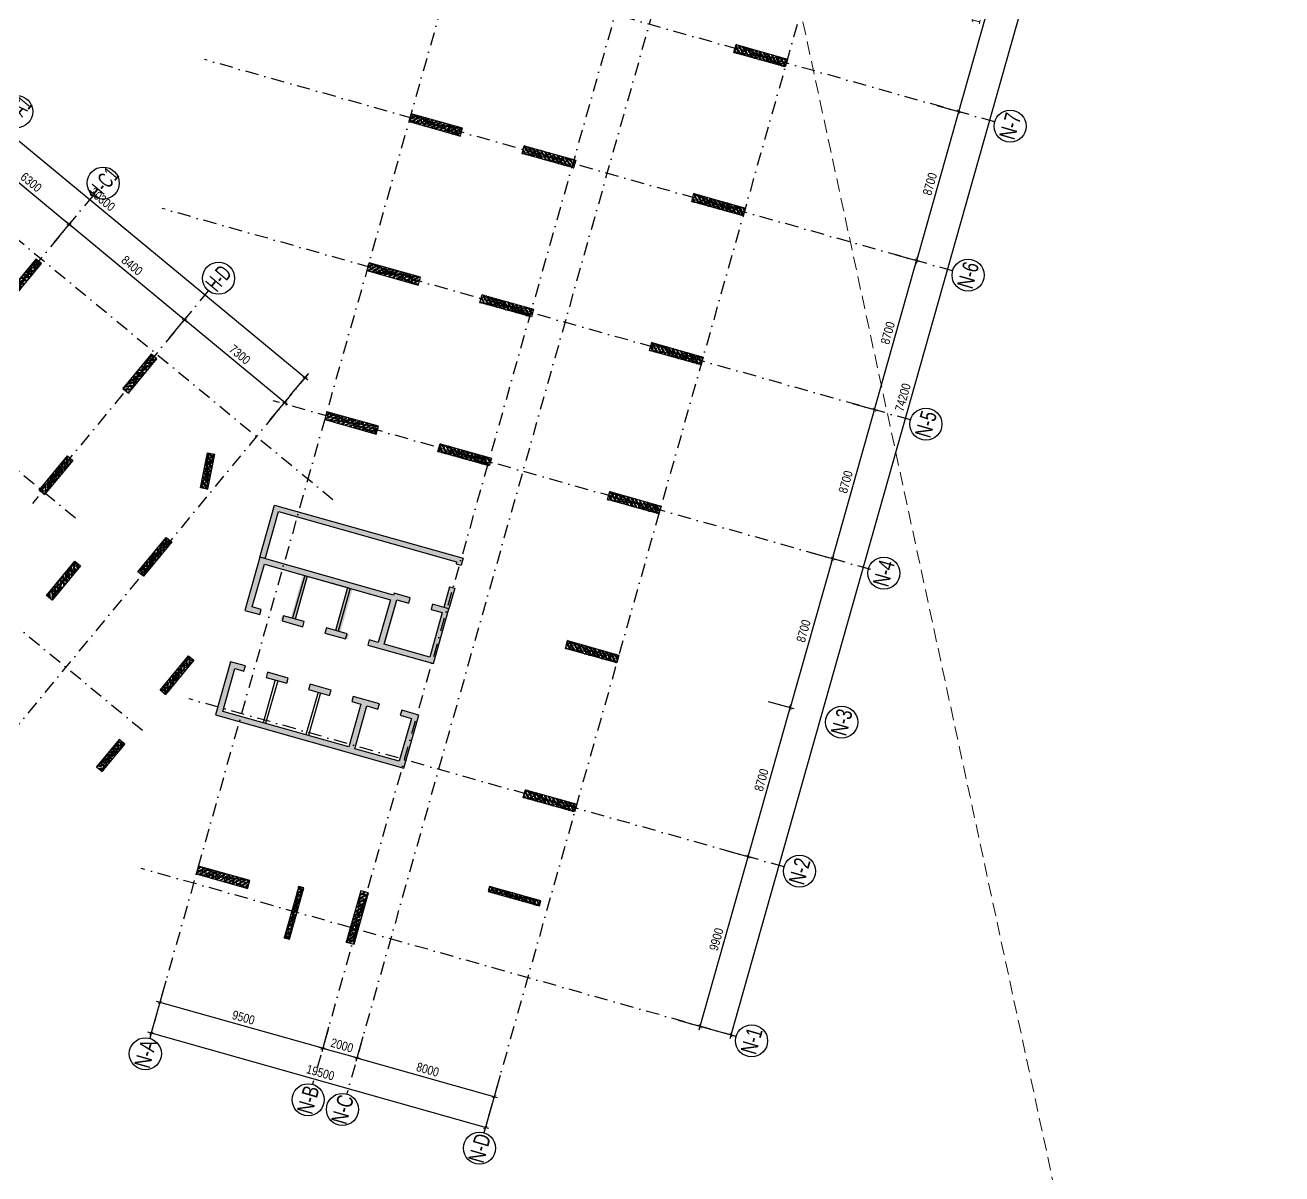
# Model space of a CAD drawing. Header units: millimetres. Extents: x -185400 to 12385, y -14070 to 168686.
# Drawn here: x -70720 to -147, y 69602 to 134146 of the extents above; entities that cross this region are included whole.
import ezdxf
from ezdxf.enums import TextEntityAlignment as Align

# ---------------------------------------------------------------- set-up
doc = ezdxf.new("R2010")
doc.units = ezdxf.units.MM
doc.header["$LTSCALE"] = 300
doc.header["$MEASUREMENT"] = 0
doc.linetypes.add('DASHDOT', pattern=[1, 0.5, -0.25, 0, -0.25])
doc.linetypes.add('HIDDEN', pattern=[0.375, 0.25, -0.125])
for name, color, linetype in [('KC-Betong', 6, 'Continuous'), ('KT-Hatch', 251, 'Continuous'), ('KT-Kich thuoc', 9, 'Continuous'), ('KT-Luoi truc South Tower', 8, 'DASHDOT'), ('KT-Net cot vach', 6, 'Continuous'), ('KT-Thay', 7, 'Continuous'), ('ST_MBDV Cot vach 220805$0$AUDIT_I_220805193045-1', 50, 'Continuous')]:
    doc.layers.add(name, color=color, linetype=linetype)
doc.layers.add('KT-Chi gioi XD', color=7, linetype='HIDDEN', true_color=0x0066cc)
doc.styles.add('Arial Narrow', font='ARIALN.TTF')
doc.styles.add('ST_MBDV Cot vach 220805$0$HBA-Text', font='GOTHIC.TTF')
doc.dimstyles.new('ccu12-200', dxfattribs={"dimscale": 200, "dimtxt": 2.5, "dimasz": 1, "dimexe": 1, "dimexo": 2, "dimgap": 1, "dimtad": 1, "dimdec": 0, "dimdsep": 46, "dimtxsty": 'Arial Narrow', "dimblk": 'ARCHTICK', "dimcen": -1, "dimdle": 1, "dimclrd": 256, "dimclre": 256, "dimclrt": 3, "dimadec": 0, "dimazin": 2, "dimtfac": 0.1, "dimtdec": 0, "dimtmove": 0, "dimatfit": 1, "dimldrblk": 'ARCHTICK', "dimfxl": 1, "dimtvp": 0.833333, "dimtolj": 1, "dimtzin": 12, "dimarcsym": 0})

# ---------------------------------------------------------------- blocks, each defined once
blk = doc.blocks.new('_ARCHTICK')
at = {"color": 0, "linetype": 'ByBlock', "const_width": 0.15}
blk.add_lwpolyline([(-0.5, -0.5), (0.5, 0.5)], dxfattribs=at)
blk = doc.blocks.new('*D184')
at = {"layer": 'Defpoints', "color": 0, "transparency": 16777216}
for p in [(-19910, 129742, 0), (-18290, 129284), (-22275, 121369, 0)]:
    blk.add_point(p, dxfattribs=at)
at = {"layer": 'KT-Kich thuoc', "lineweight": -2, "transparency": 16777216}
for p, q in [((-20710, 120719), (-18235, 129476)), ((-19525, 129633), (-18097, 129229)), ((-21890, 121261), (-20463, 120857))]:
    blk.add_line(p, q, dxfattribs=at)
at = {"layer": 'KT-Kich thuoc', "lineweight": -2, "transparency": 16777216, "xscale": 200, "yscale": 200, "zscale": 200}
for p, rotation in [((-18290, 129284), 74.2212191827257), ((-20655, 120912), 254.2212191827257)]:
    blk.add_blockref('_ARCHTICK', p, dxfattribs=dict(at, rotation=rotation))
at = {"layer": 'KT-Kich thuoc', "color": 3, "transparency": 16777216, "insert": (-19911, 125222), "char_height": 500, "attachment_point": 5, "rotation": 74.22122, "style": 'Arial Narrow'}
blk.add_mtext('\\A1;8700', dxfattribs=at)
blk = doc.blocks.new('*D185')
at = {"layer": 'Defpoints', "color": 0, "transparency": 16777216}
for p in [(-22275, 121369, 0), (-20655, 120912), (-24641, 112997, 0)]:
    blk.add_point(p, dxfattribs=at)
at = {"layer": 'KT-Kich thuoc', "lineweight": -2, "transparency": 16777216}
for p, q in [((-23075, 112347), (-20601, 121104)), ((-21890, 121261), (-20463, 120857)), ((-24256, 112888), (-22829, 112485))]:
    blk.add_line(p, q, dxfattribs=at)
at = {"layer": 'KT-Kich thuoc', "lineweight": -2, "transparency": 16777216, "xscale": 200, "yscale": 200, "zscale": 200}
for p, rotation in [((-20655, 120912), 74.2212191827257), ((-23021, 112539), 254.2212191827257)]:
    blk.add_blockref('_ARCHTICK', p, dxfattribs=dict(at, rotation=rotation))
at = {"layer": 'KT-Kich thuoc', "color": 3, "transparency": 16777216, "insert": (-22276, 116849), "char_height": 500, "attachment_point": 5, "rotation": 74.22122, "style": 'Arial Narrow'}
blk.add_mtext('\\A1;8700', dxfattribs=at)
blk = doc.blocks.new('*D194')
at = {"layer": 'Defpoints', "color": 0, "transparency": 16777216}
for p in [(-24641, 112997, 0), (-23021, 112539), (-27007, 104625, 0)]:
    blk.add_point(p, dxfattribs=at)
at = {"layer": 'KT-Kich thuoc', "lineweight": -2, "transparency": 16777216}
for p, q in [((-25441, 103975), (-22967, 112732)), ((-24256, 112888), (-22829, 112485)), ((-26622, 104516), (-25194, 104113))]:
    blk.add_line(p, q, dxfattribs=at)
at = {"layer": 'KT-Kich thuoc', "lineweight": -2, "transparency": 16777216, "xscale": 200, "yscale": 200, "zscale": 200}
for p, rotation in [((-23021, 112539), 74.2212191827257), ((-25387, 104167), 254.2212191827257)]:
    blk.add_blockref('_ARCHTICK', p, dxfattribs=dict(at, rotation=rotation))
at = {"layer": 'KT-Kich thuoc', "color": 3, "transparency": 16777216, "insert": (-24642, 108477), "char_height": 500, "attachment_point": 5, "rotation": 74.22122, "style": 'Arial Narrow'}
blk.add_mtext('\\A1;8700', dxfattribs=at)
blk = doc.blocks.new('*D195')
at = {"layer": 'Defpoints', "color": 0, "transparency": 16777216}
for p in [(-29373, 96253, 0), (-27752, 95795), (-31738, 87881, 0)]:
    blk.add_point(p, dxfattribs=at)
at = {"layer": 'KT-Kich thuoc', "lineweight": -2, "transparency": 16777216}
for p, q in [((-30173, 87230), (-27698, 95988)), ((-28988, 96144), (-27560, 95741)), ((-31353, 87772), (-29926, 87369))]:
    blk.add_line(p, q, dxfattribs=at)
at = {"layer": 'KT-Kich thuoc', "lineweight": -2, "transparency": 16777216, "xscale": 200, "yscale": 200, "zscale": 200}
for p, rotation in [((-27752, 95795), 74.2212191827257), ((-30118, 87423), 254.2212191827257)]:
    blk.add_blockref('_ARCHTICK', p, dxfattribs=dict(at, rotation=rotation))
at = {"layer": 'KT-Kich thuoc', "color": 3, "transparency": 16777216, "insert": (-29373, 91733), "char_height": 500, "attachment_point": 5, "rotation": 74.22122, "style": 'Arial Narrow'}
blk.add_mtext('\\A1;8700', dxfattribs=at)
blk = doc.blocks.new('*D196')
at = {"layer": 'Defpoints', "color": 0, "transparency": 16777216}
for p in [(-31738, 87881, 0), (-30118, 87423), (-34430, 78354, 0)]:
    blk.add_point(p, dxfattribs=at)
at = {"layer": 'KT-Kich thuoc', "lineweight": -2, "transparency": 16777216}
for p, q in [((-32865, 77704), (-30064, 87615)), ((-31353, 87772), (-29926, 87369)), ((-34045, 78245), (-32618, 77842))]:
    blk.add_line(p, q, dxfattribs=at)
at = {"layer": 'KT-Kich thuoc', "lineweight": -2, "transparency": 16777216, "xscale": 200, "yscale": 200, "zscale": 200}
for p, rotation in [((-30118, 87423), 74.2212191827257), ((-32810, 77896), 254.2212191827257)]:
    blk.add_blockref('_ARCHTICK', p, dxfattribs=dict(at, rotation=rotation))
at = {"layer": 'KT-Kich thuoc', "color": 3, "transparency": 16777216, "insert": (-31902, 82783), "char_height": 500, "attachment_point": 5, "rotation": 74.22122, "style": 'Arial Narrow'}
blk.add_mtext('\\A1;9900', dxfattribs=at)
blk = doc.blocks.new('*D197')
at = {"layer": 'Defpoints', "color": 0, "transparency": 16777216}
for p in [(-14254, 149758, 0), (-10901, 148811), (-34430, 78354, 0)]:
    blk.add_point(p, dxfattribs=at)
at = {"layer": 'KT-Kich thuoc', "lineweight": -2, "transparency": 16777216}
for p, q in [((-13869, 149649), (-10709, 148756)), ((-31132, 77214), (-10847, 149003)), ((-34045, 78245), (-30886, 77352))]:
    blk.add_line(p, q, dxfattribs=at)
at = {"layer": 'KT-Kich thuoc', "lineweight": -2, "transparency": 16777216, "xscale": 200, "yscale": 200, "zscale": 200}
for p, rotation in [((-10901, 148811), 74.2212191827257), ((-31078, 77407), 254.2212191827257)]:
    blk.add_blockref('_ARCHTICK', p, dxfattribs=dict(at, rotation=rotation))
at = {"layer": 'KT-Kich thuoc', "color": 3, "transparency": 16777216, "insert": (-21428, 113232), "char_height": 500, "attachment_point": 5, "rotation": 74.22122, "style": 'Arial Narrow'}
blk.add_mtext('\\A1;74200', dxfattribs=at)
blk = doc.blocks.new('*D201')
at = {"layer": 'Defpoints', "color": 0, "transparency": 16777216}
for p in [(-62708, 80812, 0), (-63642, 77507), (-43943, 75510, 0)]:
    blk.add_point(p, dxfattribs=at)
at = {"layer": 'KT-Kich thuoc', "lineweight": -2, "transparency": 16777216}
for p, q in [((-62817, 80428), (-63697, 77314)), ((-44684, 72150), (-63835, 77561)), ((-44052, 75125), (-44931, 72012))]:
    blk.add_line(p, q, dxfattribs=at)
at = {"layer": 'KT-Kich thuoc', "lineweight": -2, "transparency": 16777216, "xscale": 200, "yscale": 200, "zscale": 200}
for p, rotation in [((-63642, 77507), 164.2212191784306), ((-44877, 72204), 344.2212191784306)]:
    blk.add_blockref('_ARCHTICK', p, dxfattribs=dict(at, rotation=rotation))
at = {"layer": 'KT-Kich thuoc', "color": 3, "transparency": 16777216, "insert": (-54136, 75293), "char_height": 500, "attachment_point": 5, "rotation": 344.22122, "style": 'Arial Narrow'}
blk.add_mtext('\\A1;19500', dxfattribs=at)
blk = doc.blocks.new('*D202')
at = {"layer": 'Defpoints', "color": 0, "transparency": 16777216}
for p in [(-51641, 77685, 0), (-52086, 76112), (-43943, 75510, 0)]:
    blk.add_point(p, dxfattribs=at)
at = {"layer": 'KT-Kich thuoc', "lineweight": -2, "transparency": 16777216}
for p, q in [((-51750, 77300), (-52140, 75919)), ((-44195, 73882), (-52279, 76166)), ((-44052, 75125), (-44442, 73744))]:
    blk.add_line(p, q, dxfattribs=at)
at = {"layer": 'KT-Kich thuoc', "lineweight": -2, "transparency": 16777216, "xscale": 200, "yscale": 200, "zscale": 200}
for p, rotation in [((-52086, 76112), 164.2212191784306), ((-44387, 73936), 344.2212191784306)]:
    blk.add_blockref('_ARCHTICK', p, dxfattribs=dict(at, rotation=rotation))
at = {"layer": 'KT-Kich thuoc', "color": 3, "transparency": 16777216, "insert": (-48113, 75462), "char_height": 500, "attachment_point": 5, "rotation": 344.22122, "style": 'Arial Narrow'}
blk.add_mtext('\\A1;8000', dxfattribs=at)
blk = doc.blocks.new('*D203')
at = {"layer": 'Defpoints', "color": 0, "transparency": 16777216}
for p in [(-62708, 80812, 0), (-63153, 79239), (-53566, 78229, 0)]:
    blk.add_point(p, dxfattribs=at)
at = {"layer": 'KT-Kich thuoc', "lineweight": -2, "transparency": 16777216}
for p, q in [((-62817, 80428), (-63207, 79046)), ((-53818, 76601), (-63345, 79293)), ((-53675, 77844), (-54065, 76463))]:
    blk.add_line(p, q, dxfattribs=at)
at = {"layer": 'KT-Kich thuoc', "lineweight": -2, "transparency": 16777216, "xscale": 200, "yscale": 200, "zscale": 200}
for p, rotation in [((-63153, 79239), 164.2212191784306), ((-54011, 76655), 344.2212191784306)]:
    blk.add_blockref('_ARCHTICK', p, dxfattribs=dict(at, rotation=rotation))
at = {"layer": 'KT-Kich thuoc', "color": 3, "transparency": 16777216, "insert": (-58458, 78385), "char_height": 500, "attachment_point": 5, "rotation": 344.22122, "style": 'Arial Narrow'}
blk.add_mtext('\\A1;9500', dxfattribs=at)
blk = doc.blocks.new('*D187')
at = {"layer": 'Defpoints', "color": 0, "transparency": 16777216}
for p in [(-16755, 140904, 0), (-15135, 140447), (-19910, 129742, 0)]:
    blk.add_point(p, dxfattribs=at)
at = {"layer": 'KT-Kich thuoc', "lineweight": -2, "transparency": 16777216}
for p, q in [((-18344, 129091), (-15081, 140639)), ((-16370, 140796), (-14943, 140392)), ((-19525, 129633), (-18097, 129229))]:
    blk.add_line(p, q, dxfattribs=at)
at = {"layer": 'KT-Kich thuoc', "lineweight": -2, "transparency": 16777216, "xscale": 200, "yscale": 200, "zscale": 200}
for p, rotation in [((-15135, 140447), 74.2212204098948), ((-18290, 129284), 254.2212204098948)]:
    blk.add_blockref('_ARCHTICK', p, dxfattribs=dict(at, rotation=rotation))
at = {"layer": 'KT-Kich thuoc', "color": 3, "transparency": 16777216, "insert": (-17151, 134989), "char_height": 500, "attachment_point": 5, "rotation": 74.22122, "style": 'Arial Narrow'}
blk.add_mtext('\\A1;11600', dxfattribs=at)
blk = doc.blocks.new('*D189')
at = {"layer": 'Defpoints', "color": 0, "transparency": 16777216}
for p in [(-53566, 78229, 0), (-51641, 77685, 0), (-54011, 76655)]:
    blk.add_point(p, dxfattribs=at)
at = {"layer": 'KT-Kich thuoc', "lineweight": -2, "transparency": 16777216}
for p, q in [((-53675, 77844), (-54065, 76463)), ((-51750, 77300), (-52140, 75919)), ((-51894, 76057), (-54203, 76710))]:
    blk.add_line(p, q, dxfattribs=at)
at = {"layer": 'KT-Kich thuoc', "lineweight": -2, "transparency": 16777216, "xscale": 200, "yscale": 200, "zscale": 200}
for p, rotation in [((-54011, 76655), 164.2212206128977), ((-52086, 76112), 344.2212206128978)]:
    blk.add_blockref('_ARCHTICK', p, dxfattribs=dict(at, rotation=rotation))
at = {"layer": 'KT-Kich thuoc', "color": 3, "transparency": 16777216, "insert": (-52925, 76822), "char_height": 500, "attachment_point": 5, "rotation": 344.22122, "style": 'Arial Narrow'}
blk.add_mtext('\\A1;2000', dxfattribs=at)
blk = doc.blocks.new('*D214')
at = {"layer": 'Defpoints', "color": 0, "transparency": 16777216}
for p in [(-74211, 125628, 0), (-68243, 122960), (-69353, 121616, 0)]:
    blk.add_point(p, dxfattribs=at)
at = {"layer": 'KT-Kich thuoc', "lineweight": -2, "transparency": 16777216}
for p, q in [((-73956, 125936), (-72973, 127126)), ((-73255, 127099), (-68089, 122833)), ((-69098, 121924), (-68116, 123114))]:
    blk.add_line(p, q, dxfattribs=at)
at = {"layer": 'KT-Kich thuoc', "lineweight": -2, "transparency": 16777216, "xscale": 200, "yscale": 200, "zscale": 200}
for p, rotation in [((-73101, 126972), 140.4488267454906), ((-68243, 122960), 320.4488267454906)]:
    blk.add_blockref('_ARCHTICK', p, dxfattribs=dict(at, rotation=rotation))
at = {"layer": 'KT-Kich thuoc', "color": 3, "transparency": 16777216, "insert": (-70382, 125317), "char_height": 500, "attachment_point": 5, "rotation": 320.44883, "style": 'Arial Narrow'}
blk.add_mtext('\\A1;6300', dxfattribs=at)
blk = doc.blocks.new('*D215')
at = {"layer": 'Defpoints', "color": 0, "transparency": 16777216}
for p in [(-69353, 121616, 0), (-61766, 117611), (-62876, 116267, 0)]:
    blk.add_point(p, dxfattribs=at)
at = {"layer": 'KT-Kich thuoc', "lineweight": -2, "transparency": 16777216}
for p, q in [((-69098, 121924), (-68116, 123114)), ((-68397, 123087), (-61612, 117484)), ((-62621, 116576), (-61639, 117765))]:
    blk.add_line(p, q, dxfattribs=at)
at = {"layer": 'KT-Kich thuoc', "lineweight": -2, "transparency": 16777216, "xscale": 200, "yscale": 200, "zscale": 200}
for p, rotation in [((-68243, 122960), 140.4488267454906), ((-61766, 117611), 320.4488267454906)]:
    blk.add_blockref('_ARCHTICK', p, dxfattribs=dict(at, rotation=rotation))
at = {"layer": 'KT-Kich thuoc', "color": 3, "transparency": 16777216, "insert": (-64715, 120637), "char_height": 500, "attachment_point": 5, "rotation": 320.44883, "style": 'Arial Narrow'}
blk.add_mtext('\\A1;8400', dxfattribs=at)
blk = doc.blocks.new('*D204')
at = {"layer": 'Defpoints', "color": 0, "transparency": 16777216}
for p in [(-62876, 116267), (-56138, 112962), (-57247, 111619, 0)]:
    blk.add_point(p, dxfattribs=at)
at = {"layer": 'KT-Kich thuoc', "lineweight": -2, "transparency": 16777216}
for p, q in [((-62621, 116576), (-61639, 117765)), ((-61921, 117738), (-55984, 112835)), ((-56993, 111927), (-56011, 113116))]:
    blk.add_line(p, q, dxfattribs=at)
at = {"layer": 'KT-Kich thuoc', "lineweight": -2, "transparency": 16777216, "xscale": 200, "yscale": 200, "zscale": 200}
for p, rotation in [((-61767, 117610), 140.4488267454906), ((-56138, 112962), 320.4488267454906)]:
    blk.add_blockref('_ARCHTICK', p, dxfattribs=dict(at, rotation=rotation))
at = {"layer": 'KT-Kich thuoc', "color": 3, "transparency": 16777216, "insert": (-58663, 115637), "char_height": 500, "attachment_point": 5, "rotation": 320.44883, "style": 'Arial Narrow'}
blk.add_mtext('\\A1;7300', dxfattribs=at)
blk = doc.blocks.new('ST_MBDV Cot vach 220805$0$GRID-SYM-flat-103')
at = {"layer": 'ST_MBDV Cot vach 220805$0$AUDIT_I_220805193045-1'}
blk.add_circle((0, 0, 0), 900, dxfattribs=at)
at = {"layer": 'ST_MBDV Cot vach 220805$0$AUDIT_I_220805193045-1', "style": 'ST_MBDV Cot vach 220805$0$HBA-Text'}
blk.add_attdef('GRID', text='', height=900, rotation=19.04714, dxfattribs=at).set_placement((0, 0, 0), align=Align.MIDDLE_CENTER)
blk = doc.blocks.new('*U35')
h = blk.add_hatch()
h.set_pattern_fill('VATLIEU04', color=250, scale=40, style=0, pattern_type=2)
h.set_pattern_definition([(50, (2050, 500), (286.904, -25.1), [30, -330]), (355, (2050, 500), (-55.5, 300.877), [24, -264]), (100.451, (2073.9, 497.9), (231.404, 275.776), [25.496, -280.457]), (46.184, (2050, 580), (426.896, -66.208), [45, -495]), (96.636, (2085.57, 574.5), (373.865, 389.65), [38.244, -420.685]), (351.184, (2050, 580), (373.865, 389.65), [36, -396]), (21, (2090, 560), (238.763, -161.048), [30, -330]), (326, (2090, 560), (97.326, 290.06), [24, -264]), (71.451, (2109.9, 546.58), (336.09, 129.012), [25.496, -280.457]), (37.5, (2050, 500), (4.864, 133.1575), [0, -260.8, 0, -268, 0, -265]), (7.5, (2050, 500), (105.228, 157.765), [0, -152.8, 0, -254.8, 0, -101]), (327.5, (1960.8, 500), (213.529, -9.022), [0, -100, 0, -312, 0, -414]), (317.5, (1920.8, 500), (233.274, 40.042), [0, -130, 0, -207.2, 0, -294]), (45, (2050, 500), (-120.208, 120.208), []), (45, (2050, 549), (-120.208, 120.208), [])])
h.paths.add_polyline_path([(-475, -475), (2525, -475), (2525, -25), (-475, -25)])
at = {"color": 6, "ltscale": 0.25}
blk.add_lwpolyline([(-475, -475), (2525, -475), (2525, -25), (-475, -25)], close=True, dxfattribs=at)
at = {"layer": 'Defpoints', "linetype": 'ByBlock', "ltscale": 30}
for p, q in [((2525, -475), (-475, -25)), ((-475, -475), (2525, -25))]:
    blk.add_line(p, q, dxfattribs=at)
blk = doc.blocks.new('*U34')
h = blk.add_hatch()
h.set_pattern_fill('VATLIEU04', color=250, scale=40, style=0, pattern_type=2)
h.set_pattern_definition([(50, (-650, 3050), (286.904, -25.101), [30, -330]), (355, (-650, 3050), (-55.5, 300.877), [24, -264]), (100.451, (-626.1, 3047.9), (231.404, 275.776), [25.496, -280.457]), (46.184, (-650, 3130), (426.896, -66.208), [45, -495]), (96.636, (-614.42, 3124.5), (373.865, 389.647), [38.244, -420.685]), (351.184, (-650, 3130), (373.865, 389.65), [36, -396]), (21, (-610, 3110), (238.763, -161.048), [30, -330]), (326, (-610, 3110), (97.326, 290.06), [24, -264]), (71.451, (-590.1, 3096.58), (336.09, 129.012), [25.496, -280.457]), (37.5, (-650, 3050), (4.864, 133.1575), [0, -260.8, 0, -268, 0, -265]), (7.5, (-650, 3050), (105.228, 157.7647), [0, -152.8, 0, -254.8, 0, -101]), (327.5, (-739.2, 3050), (213.529, -9.022), [0, -100, 0, -312, 0, -414]), (317.5, (-779.2, 3050), (233.274, 40.042), [0, -130, 0, -207.2, 0, -294]), (45, (-650, 3050), (-120.208, 120.208), []), (45, (-650, 3099), (-120.208, 120.208), [])])
h.paths.add_polyline_path([(-475, -475), (-175, -475), (-175, 2525), (-475, 2525)])
at = {"color": 6, "ltscale": 0.25}
blk.add_lwpolyline([(-475, -475), (-175, -475), (-175, 2525), (-475, 2525)], close=True, dxfattribs=at)
at = {"layer": 'Defpoints', "linetype": 'ByBlock', "ltscale": 30}
for p, q in [((-175, -475), (-475, 2525)), ((-475, -475), (-175, 2525))]:
    blk.add_line(p, q, dxfattribs=at)
blk = doc.blocks.new('*U36')
h = blk.add_hatch()
h.set_pattern_fill('VATLIEU04', color=250, scale=40, style=0, pattern_type=2)
h.set_pattern_definition([(50, (-500, 3050), (286.904, -25.101), [30, -330]), (355, (-500, 3050), (-55.5, 300.877), [24, -264]), (100.451, (-476.1, 3047.9), (231.404, 275.776), [25.496, -280.457]), (46.184, (-500, 3130), (426.896, -66.208), [45, -495]), (96.636, (-464.43, 3124.5), (373.865, 389.647), [38.244, -420.685]), (351.184, (-500, 3130), (373.865, 389.65), [36, -396]), (21, (-460, 3110), (238.763, -161.048), [30, -330]), (326, (-460, 3110), (97.326, 290.06), [24, -264]), (71.451, (-440.1, 3096.58), (336.09, 129.012), [25.496, -280.457]), (37.5, (-500, 3050), (4.864, 133.1575), [0, -260.8, 0, -268, 0, -265]), (7.5, (-500, 3050), (105.228, 157.7647), [0, -152.8, 0, -254.8, 0, -101]), (327.5, (-589.2, 3050), (213.529, -9.022), [0, -100, 0, -312, 0, -414]), (317.5, (-629.2, 3050), (233.274, 40.042), [0, -130, 0, -207.2, 0, -294]), (45, (-500, 3050), (-120.208, 120.208), []), (45, (-500, 3099), (-120.208, 120.208), [])])
h.paths.add_polyline_path([(-475, -475), (-25, -475), (-25, 2525), (-475, 2525)])
at = {"color": 6, "ltscale": 0.25}
blk.add_lwpolyline([(-475, -475), (-25, -475), (-25, 2525), (-475, 2525)], close=True, dxfattribs=at)
at = {"layer": 'Defpoints', "linetype": 'ByBlock', "ltscale": 30}
for p, q in [((-25, -475), (-475, 2525)), ((-475, -475), (-25, 2525))]:
    blk.add_line(p, q, dxfattribs=at)
blk = doc.blocks.new('*U16')
h = blk.add_hatch()
h.set_pattern_fill('VATLIEU04', color=250, scale=40, style=0, pattern_type=2)
h.set_pattern_definition([(50, (-550, 2550), (286.904, -25.1), [30, -330]), (355, (-550, 2550), (-55.5, 300.877), [24, -264]), (100.451, (-526.1, 2547.9), (231.404, 275.776), [25.496, -280.457]), (46.184, (-550, 2630), (426.896, -66.208), [45, -495]), (96.636, (-514.43, 2624.5), (373.865, 389.647), [38.244, -420.685]), (351.184, (-550, 2630), (373.865, 389.65), [36, -396]), (21, (-510, 2610), (238.763, -161.048), [30, -330]), (326, (-510, 2610), (97.326, 290.06), [24, -264]), (71.451, (-490.1, 2596.58), (336.09, 129.012), [25.496, -280.457]), (37.5, (-550, 2550), (4.864, 133.1575), [0, -260.8, 0, -268, 0, -265]), (7.5, (-550, 2550), (105.228, 157.765), [0, -152.8, 0, -254.8, 0, -101]), (327.5, (-639.2, 2550), (213.529, -9.022), [0, -100, 0, -312, 0, -414]), (317.5, (-679.2, 2550), (233.274, 40.042), [0, -130, 0, -207.2, 0, -294]), (45, (-550, 2550), (-120.208, 120.208), []), (45, (-550, 2599), (-120.208, 120.208), [])])
h.paths.add_polyline_path([(-475, -475), (-75, -475), (-75, 2025), (-475, 2025)])
at = {"color": 6, "ltscale": 0.25}
blk.add_lwpolyline([(-475, -475), (-75, -475), (-75, 2025), (-475, 2025)], close=True, dxfattribs=at)
at = {"layer": 'Defpoints', "linetype": 'ByBlock', "ltscale": 30}
for p, q in [((-75, -475), (-475, 2025)), ((-475, -475), (-75, 2025))]:
    blk.add_line(p, q, dxfattribs=at)
blk = doc.blocks.new('*U17')
h = blk.add_hatch()
h.set_pattern_fill('VATLIEU04', color=250, scale=40, style=0, pattern_type=2)
h.set_pattern_definition([(50, (-550, 2050), (286.904, -25.1), [30, -330]), (355, (-550, 2050), (-55.5, 300.877), [24, -264]), (100.451, (-526.1, 2047.9), (231.404, 275.776), [25.496, -280.457]), (46.184, (-550, 2130), (426.896, -66.208), [45, -495]), (96.636, (-514.43, 2124.5), (373.865, 389.65), [38.244, -420.685]), (351.184, (-550, 2130), (373.865, 389.65), [36, -396]), (21, (-510, 2110), (238.763, -161.048), [30, -330]), (326, (-510, 2110), (97.326, 290.06), [24, -264]), (71.451, (-490.1, 2096.58), (336.09, 129.012), [25.496, -280.457]), (37.5, (-550, 2050), (4.864, 133.1575), [0, -260.8, 0, -268, 0, -265]), (7.5, (-550, 2050), (105.228, 157.765), [0, -152.8, 0, -254.8, 0, -101]), (327.5, (-639.2, 2050), (213.529, -9.022), [0, -100, 0, -312, 0, -414]), (317.5, (-679.2, 2050), (233.274, 40.042), [0, -130, 0, -207.2, 0, -294]), (45, (-550, 2050), (-120.208, 120.208), []), (45, (-550, 2099), (-120.208, 120.208), [])])
h.paths.add_polyline_path([(-475, -475), (-75, -475), (-75, 1525), (-475, 1525)])
at = {"color": 6, "ltscale": 0.25}
blk.add_lwpolyline([(-475, -475), (-75, -475), (-75, 1525), (-475, 1525)], close=True, dxfattribs=at)
at = {"layer": 'Defpoints', "linetype": 'ByBlock', "ltscale": 30}
for p, q in [((-75, -475), (-475, 1525)), ((-475, -475), (-75, 1525))]:
    blk.add_line(p, q, dxfattribs=at)
blk = doc.blocks.new('A$C757F5D6E')
at = {"layer": 'KT-Hatch', "ltscale": 0.5}
h = blk.add_hatch(dxfattribs=at)
h.set_pattern_fill('1BETONG2-BOP', color=256, scale=50, angle=65, pattern_type=2)
h.set_pattern_definition([(115, (-1153009.97, 53022.2), (180, 311.769145), [37.5, -412.5]), (60, (-1153009.97, 53022.2), (-370.17822, 96.06936), [30, -330]), (165.4514, (-1152994.97, 53048.18), (-190.1779, 407.83865), [31.8701, -350.57106]), (111.1842, (-1153100.6, 53064.46), (300.52336, 448.64876), [56.25, -618.75]), (161.6356, (-1153075.56, 53101.85), (-243.92254, 629.38604), [47.80514, -525.8565]), (56.1842, (-1153100.6, 53064.46), (-243.92303, 629.38585), [45, -495]), (86, (-1153056.81, 53099.2), (308.58023, 185.41371), [37.5, -412.5]), (291, (-1153056.8, 53099.2), (307.62062, 227.2241), [30, -330]), (136.4514, (-1153031.1, 53114.66), (31.39076, 448.90379), [31.8701, -350.57106]), (132.5, (-1153009.97, 53022.2), (-166.343447, -8.450014), [0, -326, 0, -335, 0, -331.25]), (69.5, (-1153009.97, 53022.2), (-112.370602, 208.72085), [0, -191, 0, -318.5, 0, -126.25]), (32.5, (-1153057.1, 52921.14), (123.022383, 237.137665), [0, -125, 0, -390, 0, -517.5]), (22.5, (-1153078.23, 52875.83), (77.8696, 285.42618), [0, -162.5, 0, -259, 0, -367.5]), (20, (-1153009.97, 53022.2), (-72.67928, 199.68468), []), (20, (-1153065.48, 53048.08), (-72.67928, 199.68468), [])])
h.paths.add_polyline_path([(-57554, 104201), (-56711, 107184), (-46126, 104193), (-46234, 103808), (-46523, 103889), (-46496, 103985), (-56504, 106813), (-57265, 104119)])
h.paths.add_polyline_path([(-46601, 102509), (-46928, 101354), (-47216, 101435), (-46890, 102590)])
at = {"layer": 'KT-Hatch'}
h = blk.add_hatch(dxfattribs=at)
h.set_pattern_fill('BTCT', color=256, scale=40)
h.set_pattern_definition([(50, (0, 0), (286.90407, -25.10085), [30, -330]), (355, (0, 0), (-55.5005, 300.87685), [24, -264]), (100.4514, (23.9, -2.1), (231.40375, 275.7758), [25.4961, -280.45684]), (46.1842, (0, 80), (426.8964, -66.2076), [45, -495]), (96.6356, (35.57, 74.5), (373.8651, 389.6471), [38.2441, -420.6852]), (351.1842, (0, 80), (373.8648, 389.6474), [36, -396]), (21, (40, 60), (238.7628, -161.04756), [30, -330]), (326, (40, 60), (97.3261, 290.06), [24, -264]), (71.4514, (59.9, 46.58), (336.08905, 129.0122), [25.4961, -280.45684]), (37.5, (0, 0), (4.86394, 133.15754), [0, -260.8, 0, -268, 0, -265]), (7.5, (0, 0), (105.22781, 157.76468), [0, -152.8, 0, -254.8, 0, -101]), (327.5, (-89.2, 0), (213.52897, -9.02195), [0, -100, 0, -312, 0, -414]), (317.5, (-129.2, 0), (233.27447, 40.042), [0, -130, 0, -207.2, 0, -294]), (45, (0, 0), (-106.06602, 106.06602), []), (45, (70.71, 0), (-106.06602, 106.06602), [])])
h.paths.add_polyline_path([(-47798, 98274), (-46928, 101354), (-47842, 101612), (-47923, 101323), (-47298, 101147), (-48005, 98645), (-50555, 99365), (-49848, 101867), (-49175, 101677), (-49093, 101966), (-50007, 102224), (-50034, 102128), (-57540, 104249), (-58383, 101265), (-57541, 101028), (-57460, 101316), (-57965, 101459), (-57285, 103865), (-50212, 101866), (-50892, 99460), (-51397, 99603), (-51479, 99314)])
h.paths.add_polyline_path([(-49032, 95194), (-49712, 92788), (-52214, 93495), (-51534, 95901), (-50909, 95724), (-50827, 96013), (-52295, 96427), (-52376, 96139), (-51871, 95996), (-52551, 93590), (-59624, 95589), (-58944, 97995), (-58439, 97852), (-58357, 98141), (-59199, 98379), (-60042, 95395), (-49457, 92404), (-48614, 95387), (-49576, 95659), (-49658, 95371)])
h.paths.add_polyline_path([(-53803, 100283), (-53885, 99994), (-52730, 99668), (-52648, 99957)], flags=17)
h.paths.add_polyline_path([(-55136, 100348), (-55054, 100636), (-56209, 100963), (-56290, 100674)], flags=17)
h.paths.add_polyline_path([(-56033, 97172), (-55951, 97461), (-57106, 97787), (-57188, 97498)], flags=17)
h.paths.add_polyline_path([(-53627, 96492), (-53546, 96781), (-54724, 97114), (-54806, 96825)], flags=17)
at = {"layer": 'KC-Betong', "ltscale": 10, "elevation": 0}
for points in [[(-50212, 101866), (-50892, 99460), (-51397, 99603), (-51479, 99314), (-47798, 98274), (-46928, 101354), (-47842, 101612), (-47923, 101323), (-47298, 101147), (-48005, 98645), (-50555, 99365), (-49848, 101867), (-49175, 101677), (-49093, 101966), (-50007, 102224), (-50034, 102128), (-57540, 104249), (-58383, 101265), (-57541, 101028), (-57460, 101316), (-57965, 101459), (-57285, 103865)], [(-56290, 100674), (-55136, 100348), (-55054, 100636), (-56209, 100963)], [(-52730, 99668), (-52648, 99957), (-53803, 100283), (-53885, 99994)], [(-57188, 97498), (-56033, 97172), (-55951, 97461), (-57106, 97787)], [(-53627, 96492), (-53546, 96781), (-54724, 97114), (-54806, 96825)]]:
    blk.add_lwpolyline(points, close=True, dxfattribs=at)
for points in [[(-55120, 103253), (-55120, 103253)], [(-54831, 103171), (-52618, 102546)], [(-52551, 93590), (-59624, 95589), (-58944, 97995), (-58439, 97852), (-58357, 98141), (-59199, 98379), (-60042, 95395), (-49457, 92404), (-48614, 95387), (-49576, 95659), (-49658, 95371), (-49032, 95194), (-49712, 92788), (-52214, 93495)], [(-52214, 93495), (-51534, 95901), (-50909, 95724), (-50827, 96013), (-52295, 96427), (-52376, 96139), (-51871, 95996), (-52551, 93590)], [(-57459, 94977), (-57459, 94977)]]:
    blk.add_lwpolyline(points, dxfattribs=at)
at = {"layer": 'KT-Kich thuoc'}
blk.add_line((-54831, 103171, 0), (-52570, 102532, 0), dxfattribs=at)
at = {"layer": 'KT-Net cot vach'}
for p, q in [((-46523, 103889, 0), (-46234, 103808, 0)), ((-46890, 102590, 0), (-46601, 102509, 0))]:
    blk.add_line(p, q, dxfattribs=at)
at = {"layer": 'KT-Net cot vach', "elevation": 0}
for points in [[(-57540, 104249), (-56711, 107184), (-46126, 104193), (-46234, 103808)], [(-57252, 104167), (-56504, 106813), (-46496, 103985), (-46523, 103889)], [(-46890, 102590), (-47216, 101435)], [(-46601, 102509), (-46928, 101354)]]:
    blk.add_lwpolyline(points, dxfattribs=at)
at = {"layer": 'KT-Thay', "elevation": 0}
for points in [[(-55024, 103226), (-55704, 100820)], [(-54879, 103185), (-55559, 100779)], [(-52618, 102546), (-53298, 100140)], [(-52474, 102505), (-53153, 100099)], [(-56682, 97356), (-57362, 94950)], [(-56538, 97315), (-57218, 94909)], [(-54277, 96676), (-54956, 94270)], [(-54132, 96635), (-54812, 94229)]]:
    blk.add_lwpolyline(points, dxfattribs=at)
at = {"layer": 'KC-Betong', "linetype": 'ByBlock', "xscale": -1}
for name, p, rotation in [('*U35', (-28364, 132390), 344.2212276365515), ('*U35', (-40256, 126710), 344.2212276365515), ('*U35', (-30729, 124018), 344.2212276365515), ('*U35', (-42622, 118338), 344.2212276365515), ('*U35', (-33095, 115646), 344.2212276365515), ('*U17', (-60853, 108637), 348.7020686352819), ('*U35', (-44988, 109966), 344.2212276365515), ('*U16', (-69700, 108436), 320.4488276923595), ('*U35', (-35461, 107274), 344.2212276365515), ('*U16', (-64148, 103851), 320.4488276923595), ('*U16', (-69277, 102510), 320.4488276923595), ('*U35', (-37827, 98902), 344.2212276365515), ('*U16', (-62901, 97204), 320.4488276923595), ('*U35', (-40192, 90529), 344.2212276365515)]:
    blk.add_blockref(name, p, dxfattribs=dict(at, rotation=rotation))
at = {"layer": 'KC-Betong', "linetype": 'ByBlock'}
for name, p, rotation in [('*U35', (-48580, 129062), 344.2212131831742), ('*U16', (-70478, 120686), 140.4488257820859), ('*U35', (-50946, 120690), 344.2212131831742), ('*U16', (-64001, 115337), 140.4488257820859), ('*U35', (-53312, 112318), 344.2212131831742), ('*U17', (-65794, 93692), 140.4488257820859), ('*U35', (-60525, 86792), 344.22121318315), ('*U34', (-55586, 83199), 344.22121318315), ('*U36', (-52100, 82957), 344.22121318315), ('*U34', (-42169, 85243), 74.22121318315003)]:
    blk.add_blockref(name, p, dxfattribs=dict(at, rotation=rotation))
blk = doc.blocks.new('*D182')
at = {"layer": 'Defpoints', "color": 0, "transparency": 16777216}
for p in [(-79464, 132301, 0), (-54992, 114350), (-56101, 113007)]:
    blk.add_point(p, dxfattribs=at)
at = {"layer": 'KT-Kich thuoc', "lineweight": -2, "transparency": 16777216}
for p, q in [((-79210, 132609), (-78228, 133798)), ((-78509, 133771), (-54838, 114223)), ((-55847, 113315), (-54865, 114504))]:
    blk.add_line(p, q, dxfattribs=at)
at = {"layer": 'KT-Kich thuoc', "lineweight": -2, "transparency": 16777216, "xscale": 200, "yscale": 200, "zscale": 200}
for p, rotation in [((-78355, 133644), 140.448826737223), ((-54992, 114350), 320.4488267372229)]:
    blk.add_blockref('_ARCHTICK', p, dxfattribs=dict(at, rotation=rotation))
at = {"layer": 'KT-Kich thuoc', "color": 3, "transparency": 16777216, "insert": (-66384, 124348), "char_height": 500, "attachment_point": 5, "rotation": 320.44883, "style": 'Arial Narrow'}
blk.add_mtext('\\A1;30300', dxfattribs=at)
blk = doc.blocks.new('*D181')
at = {"layer": 'Defpoints', "color": 0, "transparency": 16777216}
for p in [(-27007, 104625, 0), (-29373, 96253), (-27752, 95795)]:
    blk.add_point(p, dxfattribs=at)
at = {"layer": 'KT-Kich thuoc', "lineweight": -2, "transparency": 16777216}
for p, q in [((-26622, 104516), (-25194, 104113)), ((-25332, 104360), (-27807, 95603)), ((-28988, 96144), (-27560, 95741))]:
    blk.add_line(p, q, dxfattribs=at)
at = {"layer": 'KT-Kich thuoc', "lineweight": -2, "transparency": 16777216, "xscale": 200, "yscale": 200, "zscale": 200}
for p, rotation in [((-25387, 104167), 74.22121918272579), ((-27752, 95795), 254.2212191827258)]:
    blk.add_blockref('_ARCHTICK', p, dxfattribs=dict(at, rotation=rotation))
at = {"layer": 'KT-Kich thuoc', "color": 3, "transparency": 16777216, "insert": (-27008, 100105), "char_height": 500, "attachment_point": 5, "rotation": 74.22122, "style": 'Arial Narrow'}
blk.add_mtext('\\A1;8700', dxfattribs=at)

msp = doc.modelspace()

# ---------------------------------------------------------------- hatches: boundary and pattern name
at = {"layer": 'ST_MBDV Cot vach 220805$0$AUDIT_I_220805193045-1'}
h = msp.add_hatch(dxfattribs=at)
h.set_pattern_fill('ANSI31', color=256)
h.set_pattern_definition([(29.2212204, (-58392.95647, 101231.61018), (-0.0610228658, 0.1090926664), [])])
edge = h.paths.add_edge_path()
edge.add_line((-56711.1, 107183.8), (-58383.4, 101265.5))
edge.add_line((-58383.4, 101265.5), (-57613.5, 101048))
edge.add_line((-57613.5, 101048), (-57532, 101336.6))
edge.add_line((-57532, 101336.6), (-58013.1, 101472.6))
edge.add_line((-58013.1, 101472.6), (-57333.3, 103878.4))
edge.add_line((-57333.3, 103878.4), (-55120, 103253))
edge.add_line((-55120, 103253), (-55799.8, 100847.2))
edge.add_line((-55799.8, 100847.2), (-56280.9, 100983.1))
edge.add_line((-56280.9, 100983.1), (-56362.5, 100694.5))
edge.add_line((-56362.5, 100694.5), (-55111.5, 100340.9))
edge.add_line((-55111.5, 100340.9), (-55029.9, 100629.6))
edge.add_line((-55029.9, 100629.6), (-55511.1, 100765.6))
edge.add_line((-55511.1, 100765.6), (-54831.3, 103171.4))
edge.add_line((-54831.3, 103171.4), (-52617.9, 102546))
edge.add_line((-52617.9, 102546), (-53297.7, 100140.2))
edge.add_line((-53297.7, 100140.2), (-53778.9, 100276.1))
edge.add_line((-53778.9, 100276.1), (-53860.5, 99987.4))
edge.add_line((-53860.5, 99987.4), (-52609.5, 99633.9))
edge.add_line((-52609.5, 99633.9), (-52527.9, 99922.6))
edge.add_line((-52527.9, 99922.6), (-53009.1, 100058.6))
edge.add_line((-53009.1, 100058.6), (-52329.2, 102464.4))
edge.add_line((-52329.2, 102464.4), (-50115.9, 101839))
edge.add_line((-50115.9, 101839), (-50795.7, 99433.2))
edge.add_line((-50795.7, 99433.2), (-51276.9, 99569.1))
edge.add_line((-51276.9, 99569.1), (-51358.5, 99280.4))
edge.add_line((-51358.5, 99280.4), (-47797.9, 98274.3))
edge.add_line((-47797.9, 98274.3), (-46601.4, 102508.5))
edge.add_line((-46601.4, 102508.5), (-46890.1, 102590.1))
edge.add_line((-46890.1, 102590.1), (-47216.4, 101435.3))
edge.add_line((-47216.4, 101435.3), (-47890, 101625.7))
edge.add_line((-47890, 101625.7), (-47971.6, 101337))
edge.add_line((-47971.6, 101337), (-47298, 101146.6))
edge.add_line((-47298, 101146.6), (-48005, 98644.6))
edge.add_line((-48005, 98644.6), (-50507, 99351.6))
edge.add_line((-50507, 99351.6), (-49800, 101853.6))
edge.add_line((-49800, 101853.6), (-49126.4, 101663.3))
edge.add_line((-49126.4, 101663.3), (-49044.8, 101952))
edge.add_line((-49044.8, 101952), (-50007.1, 102223.9))
edge.add_line((-50007.1, 102223.9), (-50034.3, 102127.7))
edge.add_line((-50034.3, 102127.7), (-57251.7, 104167.1))
edge.add_line((-57251.7, 104167.1), (-56503.9, 106813.5))
edge.add_line((-56503.9, 106813.5), (-46495.8, 103985.5))
edge.add_line((-46495.8, 103985.5), (-46523, 103889.2))
edge.add_line((-46523, 103889.2), (-46234.3, 103807.7))
edge.add_line((-46234.3, 103807.7), (-46125.5, 104192.6))
edge.add_line((-46125.5, 104192.6), (-56711.1, 107183.8))

# ---------------------------------------------------------------- linework, layer by layer
at = {"layer": 'KT-Chi gioi XD', "lineweight": 13, "ltscale": 10, "elevation": 0, "flags": 128}
msp.add_lwpolyline([(-29078.1, 143772.1), (-33774.2, 161645), (-36124.3, 162456.9), (-45058.2, 155685.5), (-68562, 137753.5), (-92229.5, 120645.5, 0.684877), (-61797, 6849.6), (-41426.4, 4693.7), (-2997.3, 5908.3), (-146.9, 9554.9)], format="xyb", close=True, dxfattribs=at)
at = {"layer": 'KT-Luoi truc South Tower', "ltscale": 5}
for p, q in [((-38376.6, 166919.4), (-63723.7, 77217.8)), ((-29234.6, 164336.2), (-54581.7, 74634.5)), ((-27310, 163792.3), (-52657.1, 74090.7)), ((-19611.4, 161616.9), (-44958.5, 71915.3)), ((-16268.7, 128712.7), (-58287.6, 140586.1)), ((-85240.1, 133752.7), (-53191, 107285.4)), ((-18634.4, 120340.6), (-60653.3, 132213.9)), ((-91607.7, 126042.2), (-67870, 106438.6)), ((-66907, 124577.9), (-76788, 112613.1)), ((-21000.2, 111968.4), (-63019, 123841.7)), ((-95937.8, 120799), (-63888.7, 94331.6)), ((-60430.1, 119229.1), (-70311.1, 107264.3)), ((-54801.4, 114580.7), (-76348, 88490.1)), ((-23227.9, 103557.2), (-56782.4, 113038.8)), ((-28097.4, 86851.9), (-61513.9, 96294.4)), ((-30789.4, 77324.9), (-64205.9, 86767.5))]:
    msp.add_line(p, q, dxfattribs=at)

# ---------------------------------------------------------------- block references
at = {"layer": 'KT-Kich thuoc'}
msp.add_blockref('A$C757F5D6E', (3.8, -3.1, 0), dxfattribs=at)
ref = msp.add_blockref('ST_MBDV Cot vach 220805$0$GRID-SYM-flat-103', (-71191.6, 129283.5, 0), dxfattribs=at)
ref.add_attrib('GRID', 'H-A1', dxfattribs={"layer": 'ST_MBDV Cot vach 220805$0$AUDIT_I_220805193045-1', "height": 900, "rotation": 50, "style": 'ST_MBDV Cot vach 220805$0$HBA-Text', "width": 0.65}).set_placement((-71191.6, 129283.5, 0), align=Align.MIDDLE_CENTER)
ref = msp.add_blockref('ST_MBDV Cot vach 220805$0$GRID-SYM-flat-103', (-15402.6, 128468, 0), dxfattribs=at)
ref.add_attrib('GRID', 'N-7', dxfattribs={"layer": 'ST_MBDV Cot vach 220805$0$AUDIT_I_220805193045-1', "height": 900, "rotation": 74, "style": 'ST_MBDV Cot vach 220805$0$HBA-Text', "width": 0.75}).set_placement((-15402.6, 128468, 0), align=Align.MIDDLE_CENTER)
ref = msp.add_blockref('ST_MBDV Cot vach 220805$0$GRID-SYM-flat-103', (-66333.9, 125271.9, 0), dxfattribs=at)
ref.add_attrib('GRID', 'H-C1', dxfattribs={"layer": 'ST_MBDV Cot vach 220805$0$AUDIT_I_220805193045-1', "height": 900, "rotation": 50, "style": 'ST_MBDV Cot vach 220805$0$HBA-Text', "width": 0.65}).set_placement((-66333.9, 125271.9, 0), align=Align.MIDDLE_CENTER)
ref = msp.add_blockref('ST_MBDV Cot vach 220805$0$GRID-SYM-flat-103', (-59857, 119923, 0), dxfattribs=at)
ref.add_attrib('GRID', 'H-D', dxfattribs={"layer": 'ST_MBDV Cot vach 220805$0$AUDIT_I_220805193045-1', "height": 900, "rotation": 50, "style": 'ST_MBDV Cot vach 220805$0$HBA-Text', "width": 0.65}).set_placement((-59857, 119923, 0), align=Align.MIDDLE_CENTER)
ref = msp.add_blockref('ST_MBDV Cot vach 220805$0$GRID-SYM-flat-103', (-17768.3, 120095.8, 0), dxfattribs=at)
ref.add_attrib('GRID', 'N-6', dxfattribs={"layer": 'ST_MBDV Cot vach 220805$0$AUDIT_I_220805193045-1', "height": 900, "rotation": 74, "style": 'ST_MBDV Cot vach 220805$0$HBA-Text', "width": 0.75}).set_placement((-17768.3, 120095.8, 0), align=Align.MIDDLE_CENTER)
ref = msp.add_blockref('ST_MBDV Cot vach 220805$0$GRID-SYM-flat-103', (-20134.1, 111723.7, 0), dxfattribs=at)
ref.add_attrib('GRID', 'N-5', dxfattribs={"layer": 'ST_MBDV Cot vach 220805$0$AUDIT_I_220805193045-1', "height": 900, "rotation": 74, "style": 'ST_MBDV Cot vach 220805$0$HBA-Text', "width": 0.75}).set_placement((-20134.1, 111723.7, 0), align=Align.MIDDLE_CENTER)
ref = msp.add_blockref('ST_MBDV Cot vach 220805$0$GRID-SYM-flat-103', (-22499.8, 103351.5, 0), dxfattribs=at)
ref.add_attrib('GRID', 'N-4', dxfattribs={"layer": 'ST_MBDV Cot vach 220805$0$AUDIT_I_220805193045-1', "height": 900, "rotation": 74, "style": 'ST_MBDV Cot vach 220805$0$HBA-Text', "width": 0.75}).set_placement((-22499.8, 103351.5, 0), align=Align.MIDDLE_CENTER)
ref = msp.add_blockref('ST_MBDV Cot vach 220805$0$GRID-SYM-flat-103', (-24865.5, 94979.3, 0), dxfattribs=at)
ref.add_attrib('GRID', 'N-3', dxfattribs={"layer": 'ST_MBDV Cot vach 220805$0$AUDIT_I_220805193045-1', "height": 900, "rotation": 74, "style": 'ST_MBDV Cot vach 220805$0$HBA-Text', "width": 0.75}).set_placement((-24865.5, 94979.3, 0), align=Align.MIDDLE_CENTER)
ref = msp.add_blockref('ST_MBDV Cot vach 220805$0$GRID-SYM-flat-103', (-27231.3, 86607.1, 0), dxfattribs=at)
ref.add_attrib('GRID', 'N-2', dxfattribs={"layer": 'ST_MBDV Cot vach 220805$0$AUDIT_I_220805193045-1', "height": 900, "rotation": 74, "style": 'ST_MBDV Cot vach 220805$0$HBA-Text', "width": 0.75}).set_placement((-27231.3, 86607.1, 0), align=Align.MIDDLE_CENTER)
ref = msp.add_blockref('ST_MBDV Cot vach 220805$0$GRID-SYM-flat-103', (-29923.3, 77080.4, 0), dxfattribs=at)
ref.add_attrib('GRID', 'N-1', dxfattribs={"layer": 'ST_MBDV Cot vach 220805$0$AUDIT_I_220805193045-1', "height": 900, "rotation": 74, "style": 'ST_MBDV Cot vach 220805$0$HBA-Text', "width": 0.75}).set_placement((-29923.3, 77080.4, 0), align=Align.MIDDLE_CENTER)
ref = msp.add_blockref('ST_MBDV Cot vach 220805$0$GRID-SYM-flat-103', (-63968.5, 76351.7, 0), dxfattribs=at)
ref.add_attrib('GRID', 'N-A', dxfattribs={"layer": 'ST_MBDV Cot vach 220805$0$AUDIT_I_220805193045-1', "height": 900, "rotation": 74, "style": 'ST_MBDV Cot vach 220805$0$HBA-Text', "width": 0.75}).set_placement((-63968.5, 76351.7, 0), align=Align.MIDDLE_CENTER)
ref = msp.add_blockref('ST_MBDV Cot vach 220805$0$GRID-SYM-flat-103', (-54826.5, 73768.4, 0), dxfattribs=at)
ref.add_attrib('GRID', 'N-B', dxfattribs={"layer": 'ST_MBDV Cot vach 220805$0$AUDIT_I_220805193045-1', "height": 900, "rotation": 74, "style": 'ST_MBDV Cot vach 220805$0$HBA-Text', "width": 0.75}).set_placement((-54826.5, 73768.4, 0), align=Align.MIDDLE_CENTER)
ref = msp.add_blockref('ST_MBDV Cot vach 220805$0$GRID-SYM-flat-103', (-52901.8, 73224.6, 0), dxfattribs=at)
ref.add_attrib('GRID', 'N-C', dxfattribs={"layer": 'ST_MBDV Cot vach 220805$0$AUDIT_I_220805193045-1', "height": 900, "rotation": 74, "style": 'ST_MBDV Cot vach 220805$0$HBA-Text', "width": 0.75}).set_placement((-52901.8, 73224.6, 0), align=Align.MIDDLE_CENTER)
ref = msp.add_blockref('ST_MBDV Cot vach 220805$0$GRID-SYM-flat-103', (-45203.3, 71049.2, 0), dxfattribs=at)
ref.add_attrib('GRID', 'N-D', dxfattribs={"layer": 'ST_MBDV Cot vach 220805$0$AUDIT_I_220805193045-1', "height": 900, "rotation": 74, "style": 'ST_MBDV Cot vach 220805$0$HBA-Text', "width": 0.75}).set_placement((-45203.3, 71049.2, 0), align=Align.MIDDLE_CENTER)

# ---------------------------------------------------------------- dimensions: what is measured, and where the dimension line sits
for base, p1, p2, angle, picture, middle in [((-10901.4, 148810.6), (-34430.3, 78353.9, 0), (-14253.6, 149757.8, 0), 74.221219, '*D197', (-21427.8, 113232.4)), ((-18289.6, 129283.8), (-22275.3, 121369.4, 0), (-19909.6, 129741.6, 0), 74.221219, '*D184', (-19910.6, 125221.5)), ((-68243.2, 122959.9), (-74210.6, 125627.7, 0), (-69353, 121616.1, 0), 140.448827, '*D214', (-70382.1, 125316.8)), ((-61766.3, 117611.1), (-69353, 121616.1, 0), (-62876.1, 116267.2, 0), 140.448827, '*D215', (-64714.8, 120636.6)), ((-20655.3, 120911.6), (-24641.1, 112997.2, 0), (-22275.3, 121369.4, 0), 74.221219, '*D185', (-22276.3, 116849.3)), ((-56138.1, 112962.1), (-62876.1, 116267.2), (-57247.4, 111618.8, 0), 140.448827, '*D204', (-58662.5, 115637.3)), ((-23021.1, 112539.4), (-27006.8, 104625, 0), (-24641.1, 112997.2, 0), 74.221219, '*D194', (-24642.1, 108477.2)), ((-27752.4, 95795.1), (-31738.3, 87880.7, 0), (-29372.5, 96252.9, 0), 74.221219, '*D195', (-29373.4, 91732.8)), ((-30118.2, 87422.9), (-34430.3, 78353.9, 0), (-31738.3, 87880.7, 0), 74.221219, '*D196', (-31902.4, 82783.3)), ((-63642.2, 77506.5), (-43942.8, 75510, 0), (-62708, 80812.5, 0), 164.221219, '*D201', (-54135.8, 75293.4)), ((-63152.7, 79238.7), (-53566, 78229.2, 0), (-62708, 80812.5, 0), 164.221219, '*D203', (-58457.9, 78385.2)), ((-52086, 76111.6), (-43942.8, 75510, 0), (-51641.3, 77685.4, 0), 164.221219, '*D202', (-48113, 75462))]:
    dim = msp.add_linear_dim(base=base, p1=p1, p2=p2, angle=angle, dimstyle='ccu12-200', dxfattribs=at)
    dim.commit()
    dim.dimension.update_dxf_attribs({"geometry": picture, "text_midpoint": middle})
for p1, p2, distance, picture, middle in [((-19909.6, 129741.6, 0), (-16755.3, 140904.5, 0), -1683.4, '*D187', (-17150.6, 134989)), ((-79464.2, 132300.8, 0), (-56101.2, 113006.7), 1742.1, '*D182', (-66383.5, 124348)), ((-27006.8, 104625, 0), (-29372.5, 96252.9), 1683.6, '*D181', (-27007.7, 100105)), ((-51641.3, 77685.4, 0), (-53566, 78229.2, 0), 1635.4, '*D189', (-52924.6, 76821.6))]:
    dim = msp.add_aligned_dim(p1=p1, p2=p2, distance=distance, dimstyle='ccu12-200', dxfattribs=at)
    dim.commit()
    dim.dimension.update_dxf_attribs({"geometry": picture, "text_midpoint": middle})

doc.saveas('drawing.dxf')
